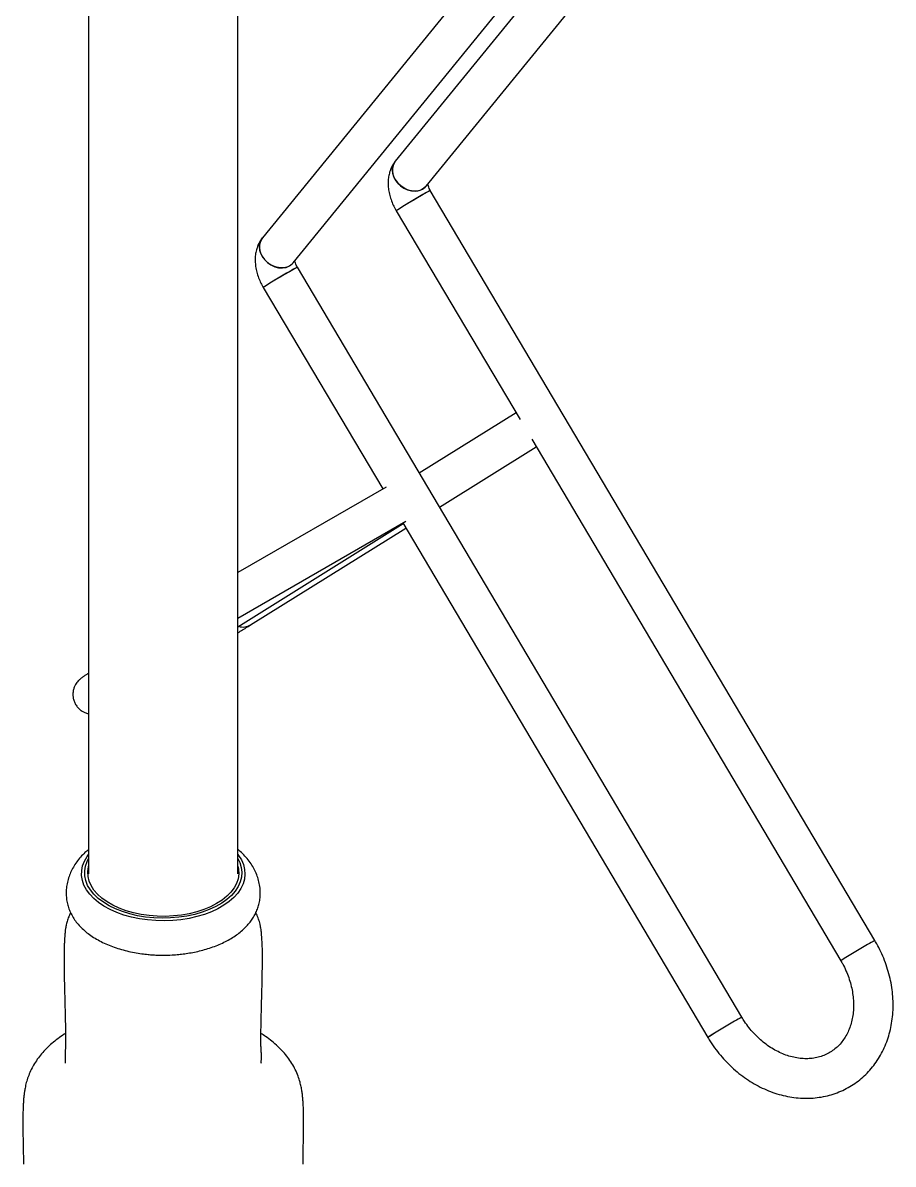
# Model space of a CAD drawing. Header units: millimetres. Extents: x 2157 to 8097, y -3726 to 474.
# Drawn here: x 6155.5 to 6507.2, y -2383 to -1921.6 of the extents above; entities that cross this region are included whole.
import ezdxf

# ---------------------------------------------------------------- set-up
doc = ezdxf.new("R2010")
doc.units = ezdxf.units.MM

msp = doc.modelspace()

# ---------------------------------------------------------------- linework, layer by layer
for p, q in [((6182.1, -1687.95), (6182.1, -2265.62)), ((6242.4, -2265.62), (6242.4, -1738.84)), ((6412.84, -1846.49), (6306.05, -1977.53)), ((6318.45, -1987.64), (6425.97, -1855.71)), ((6359.1, -1877.51), (6252.31, -2008.55)), ((6264.71, -2018.66), (6372.23, -1886.73)), ((6499.86, -2292.61), (6320.19, -1989.4)), ((6306.43, -1997.56), (6356.46, -2081.99)), ((6446.12, -2323.63), (6266.45, -2020.42)), ((6252.69, -2028.58), (6300.95, -2110.03)), ((6354.82, -2079.24), (6315.74, -2103.61)), ((6361.17, -2089.94), (6486.09, -2300.77)), ((6323.9, -2117.38), (6362.98, -2093.01)), ((6302.3, -2109.25), (6242.4, -2143.83)), ((6242.4, -2162.3), (6310.3, -2123.1)), ((6242.4, -2165.72), (6309.24, -2124.03)), ((6247.54, -2165), (6310.32, -2125.85)), ((6309.1, -2123.79), (6432.35, -2331.79)), ((6186.15, -2274.33), (6186.12, -2274.31)), ((6238.38, -2274.31), (6238.35, -2274.33))]:
    msp.add_line(p, q)
at = {"flags": 128}
for points in [[(6318.45, -1987.64), (6317.6, -1988.46), (6316.38, -1989.17), (6314.96, -1989.57), (6313.42, -1989.64), (6311.82, -1989.38), (6310.24, -1988.81), (6308.76, -1987.94), (6307.44, -1986.82), (6306.35, -1985.5), (6305.53, -1984.05), (6305.02, -1982.53), (6304.86, -1981.01), (6305.04, -1979.57), (6305.55, -1978.26), (6306.05, -1977.53)], [(6306.05, -1977.53), (6305.93, -1977.68), (6305.25, -1978.89), (6304.9, -1980.28), (6304.9, -1981.77), (6305.23, -1983.29), (6305.9, -1984.79), (6306.86, -1986.18), (6308.08, -1987.41), (6309.49, -1988.41), (6311.03, -1989.13), (6312.62, -1989.55), (6314.2, -1989.65), (6315.69, -1989.41), (6317.02, -1988.85)], [(6317.02, -1988.85), (6318.12, -1988.01), (6318.45, -1987.64)], [(6264.71, -2018.66), (6263.86, -2019.49), (6262.64, -2020.19), (6261.22, -2020.59), (6259.68, -2020.66), (6258.08, -2020.41), (6256.5, -2019.83), (6255.02, -2018.96), (6253.7, -2017.84), (6252.61, -2016.53), (6251.79, -2015.07), (6251.28, -2013.55), (6251.12, -2012.03), (6251.3, -2010.59), (6251.81, -2009.29), (6252.31, -2008.55)], [(6252.31, -2008.56), (6252.19, -2008.71), (6251.51, -2009.92), (6251.16, -2011.3), (6251.16, -2012.79), (6251.49, -2014.32), (6252.16, -2015.81), (6253.12, -2017.21), (6254.34, -2018.43), (6255.75, -2019.43), (6257.29, -2020.16), (6258.88, -2020.58), (6260.46, -2020.67), (6261.95, -2020.43), (6263.28, -2019.88)], [(6263.28, -2019.88), (6264.38, -2019.03), (6264.71, -2018.66)], [(6242.4, -2257.8), (6242.68, -2258.17), (6243.84, -2260.01), (6244.66, -2261.92), (6245.14, -2263.86), (6245.27, -2265.82), (6245.06, -2267.78), (6244.49, -2269.72), (6243.58, -2271.61), (6242.34, -2273.43), (6240.78, -2275.18), (6238.92, -2276.82), (6236.78, -2278.35), (6234.37, -2279.73), (6231.73, -2280.97), (6228.89, -2282.05), (6225.87, -2282.95), (6222.7, -2283.66), (6219.42, -2284.19), (6216.07, -2284.51), (6212.68, -2284.64), (6209.28, -2284.56), (6205.91, -2284.29), (6202.61, -2283.81), (6199.42, -2283.14), (6196.36, -2282.29), (6193.46, -2281.26), (6190.77, -2280.06), (6188.31, -2278.71), (6186.09, -2277.21), (6184.16, -2275.6), (6182.52, -2273.88), (6181.2, -2272.07), (6180.21, -2270.19), (6179.56, -2268.27), (6179.25, -2266.31), (6179.29, -2264.35), (6179.69, -2262.4), (6180.43, -2260.48), (6181.5, -2258.62), (6182.1, -2257.8)], [(6242.4, -2259.44), (6243.21, -2261.11), (6243.79, -2263.03), (6244.02, -2264.98), (6243.88, -2266.93), (6243.39, -2268.86), (6242.54, -2270.75), (6241.36, -2272.58), (6239.84, -2274.33), (6238, -2275.97), (6235.88, -2277.49), (6233.49, -2278.87), (6230.86, -2280.09), (6228.01, -2281.15), (6224.99, -2282.03), (6221.83, -2282.71), (6218.55, -2283.2), (6215.21, -2283.49), (6211.83, -2283.57), (6208.45, -2283.44), (6205.12, -2283.1), (6201.87, -2282.56), (6198.74, -2281.83), (6195.76, -2280.9), (6192.97, -2279.8), (6190.39, -2278.54), (6188.07, -2277.12), (6186.01, -2275.57), (6184.26, -2273.9), (6182.82, -2272.13), (6181.71, -2270.29), (6180.96, -2268.38), (6180.55, -2266.45), (6180.51, -2264.49), (6180.82, -2262.55), (6181.49, -2260.64), (6182.1, -2259.44)], [(6242.4, -2262.57), (6242.65, -2263.8), (6242.74, -2265.7), (6242.47, -2267.6), (6241.85, -2269.48), (6240.88, -2271.3), (6239.58, -2273.05), (6237.95, -2274.71), (6236.02, -2276.26), (6233.82, -2277.68), (6231.36, -2278.95), (6228.68, -2280.06), (6225.8, -2281), (6222.77, -2281.75), (6219.61, -2282.31), (6216.37, -2282.67), (6213.08, -2282.83), (6209.78, -2282.78), (6206.5, -2282.52), (6203.3, -2282.06), (6200.2, -2281.4), (6197.24, -2280.55), (6194.46, -2279.53), (6191.88, -2278.33), (6189.55, -2276.98), (6187.48, -2275.5), (6185.7, -2273.89), (6184.23, -2272.18), (6183.1, -2270.39), (6182.3, -2268.54), (6181.85, -2266.66), (6181.76, -2264.75), (6182.03, -2262.85), (6182.1, -2262.57)]]:
    msp.add_lwpolyline(points, dxfattribs=at)
for centre, radius, start, end in [((6409.43, -2155.7), 188.73, 118.2194, 123.0783), ((6422.15, -2177.01), 213.53, 119.4318, 122.8186), ((6332.81, -2015.79), 29.25, 115.5556, 122.1843), ((6355.69, -2186.72), 188.73, 118.2194, 123.0783), ((6279.07, -2046.81), 29.25, 115.5556, 122.1843), ((6368.41, -2208.03), 213.53, 119.4318, 122.8186), ((6244.51, -2159.94), 5.9, 251.8663, 300.9316), ((6244.51, -2159.91), 5.93, 251.9666, 300.797), ((6512.48, -2319.01), 29.27, 115.5584, 122.1827), ((6512.47, -2318.99), 29.24, 115.5546, 122.1852), ((6601.79, -2480.16), 213.46, 119.4314, 122.8192), ((6601.81, -2480.2), 213.51, 119.4316, 122.8188), ((6529.53, -2480.52), 177.67, 119.0898, 123.1605), ((6548.07, -2511.22), 213.51, 119.4316, 122.8188), ((6461.78, -2355.55), 35.56, 116.1423, 121.5939), ((6458.73, -2350.01), 29.24, 115.5547, 122.1851)]:
    msp.add_arc(centre, radius, start, end)
for points, knots in [([(6306.05, -1977.53), (6305.71, -1977.99), (6305, -1978.94), (6304.19, -1980.58), (6303.58, -1982.38), (6303.22, -1984.32), (6303.09, -1986.39), (6303.23, -1988.56), (6303.63, -1990.8), (6304.28, -1993.05), (6305.16, -1995.22), (6305.93, -1996.71), (6306.37, -1997.46), (6306.43, -1997.56)], [0, 0, 0, 0, 0.082955, 0.173198, 0.265276, 0.360581, 0.459897, 0.563171, 0.669271, 0.776354, 0.88331, 0.98474, 1, 1, 1, 1]), ([(6320.19, -1989.4), (6320.11, -1989.26), (6319.86, -1988.81), (6319.52, -1988.06), (6319.26, -1987.26), (6319.2, -1986.91), (6319.18, -1986.75)], [0, 0, 0, 0, 0.149479, 0.453518, 0.755013, 1, 1, 1, 1]), ([(6252.31, -2008.55), (6251.97, -2009.01), (6251.26, -2009.96), (6250.45, -2011.6), (6249.84, -2013.41), (6249.48, -2015.35), (6249.35, -2017.41), (6249.49, -2019.58), (6249.89, -2021.82), (6250.54, -2024.07), (6251.42, -2026.24), (6252.19, -2027.73), (6252.63, -2028.48), (6252.69, -2028.58)], [0, 0, 0, 0, 0.082955, 0.173198, 0.265276, 0.360581, 0.459897, 0.563171, 0.669271, 0.776354, 0.88331, 0.98474, 1, 1, 1, 1]), ([(6266.45, -2020.42), (6266.37, -2020.28), (6266.12, -2019.84), (6265.78, -2019.09), (6265.52, -2018.28), (6265.46, -2017.93), (6265.44, -2017.77)], [0, 0, 0, 0, 0.1494791, 0.4535182, 0.7550134, 1, 1, 1, 1]), ([(6242.4, -2168.17), (6243.04, -2167.78), (6244.42, -2166.94), (6246.12, -2165.89), (6247.13, -2165.26), (6247.54, -2165)], [0, 0, 0, 0, 0.336655, 0.726372, 1, 1, 1, 1]), ([(6182.1, -2184.49), (6181.95, -2184.59), (6181.34, -2184.98), (6180.52, -2185.53), (6179.74, -2186.06), (6179.18, -2186.47), (6178.74, -2186.81), (6178.32, -2187.18), (6177.86, -2187.64), (6177.32, -2188.29), (6176.75, -2189.15), (6176.24, -2190.23), (6175.87, -2191.5), (6175.71, -2192.9), (6175.8, -2194.35), (6176.17, -2195.8), (6176.82, -2197.2), (6177.72, -2198.44), (6178.82, -2199.45), (6179.99, -2200.2), (6181.09, -2200.69), (6181.81, -2200.85), (6182.1, -2200.91)], [0, 0, 0, 0, 0.039823, 0.154552, 0.275133, 0.348287, 0.396915, 0.427193, 0.456908, 0.486662, 0.521091, 0.560389, 0.60262, 0.647316, 0.693674, 0.740953, 0.788666, 0.839085, 0.885916, 0.929721, 0.970854, 1, 1, 1, 1]), ([(6182.1, -2255.78), (6181.6, -2256.2), (6180.43, -2257.17), (6178.81, -2258.86), (6177.24, -2260.81), (6175.9, -2262.87), (6174.79, -2265.03), (6173.94, -2267.29), (6173.35, -2269.63), (6173.03, -2272.04), (6173.01, -2274.42), (6173.27, -2276.69), (6173.77, -2278.81), (6174.51, -2280.84), (6175.5, -2282.81), (6176.74, -2284.7), (6178.22, -2286.51), (6179.95, -2288.22), (6181.91, -2289.84), (6184.1, -2291.34), (6186.48, -2292.72), (6189.04, -2293.96), (6191.76, -2295.07), (6194.61, -2296.03), (6197.56, -2296.83), (6200.55, -2297.48), (6203.42, -2297.94), (6205.93, -2298.23), (6208.23, -2298.41), (6210.27, -2298.51), (6211.65, -2298.52), (6212.25, -2298.52)], [0, 0, 0, 0, 0.026848, 0.062567, 0.097853, 0.1326, 0.166823, 0.200698, 0.23457, 0.268919, 0.304282, 0.337106, 0.37005, 0.404141, 0.439969, 0.477145, 0.514869, 0.553164, 0.591859, 0.630579, 0.66927, 0.707916, 0.74649, 0.784946, 0.82316, 0.860838, 0.897053, 0.927651, 0.951296, 0.978681, 1, 1, 1, 1]), ([(6212.25, -2298.52), (6213.44, -2298.51), (6215.12, -2298.48), (6217.6, -2298.31), (6219.74, -2298.11), (6222.28, -2297.76), (6224.91, -2297.28), (6227.62, -2296.66), (6230.33, -2295.89), (6232.99, -2294.97), (6235.55, -2293.92), (6237.99, -2292.73), (6240.27, -2291.42), (6242.37, -2290), (6244.27, -2288.47), (6245.92, -2286.89), (6247.34, -2285.25), (6248.54, -2283.56), (6249.54, -2281.8), (6250.34, -2279.95), (6250.95, -2278), (6251.34, -2275.94), (6251.51, -2273.72), (6251.41, -2271.35), (6251.01, -2268.93), (6250.31, -2266.54), (6249.35, -2264.26), (6248.12, -2262.06), (6246.62, -2259.95), (6244.85, -2257.96), (6243.43, -2256.56), (6242.54, -2255.89), (6242.4, -2255.78)], [0, 0, 0, 0, 0.041933, 0.059283, 0.088159, 0.118414, 0.151056, 0.185255, 0.220593, 0.256712, 0.29333, 0.33022, 0.36721, 0.404158, 0.440942, 0.477414, 0.511677, 0.545271, 0.578437, 0.61086, 0.642514, 0.673924, 0.706072, 0.739897, 0.775929, 0.810215, 0.845031, 0.880615, 0.917125, 0.954558, 0.992755, 1, 1, 1, 1]), ([(6174.84, -2281.4), (6174.63, -2281.79), (6174.14, -2282.74), (6173.55, -2284.33), (6173.07, -2286.06), (6172.78, -2287.61), (6172.62, -2288.88), (6172.53, -2289.82), (6172.48, -2290.48), (6172.45, -2290.96), (6172.39, -2291.8), (6172.3, -2293.13), (6172.21, -2295.08), (6172.16, -2297.32), (6172.15, -2300.04), (6172.17, -2303.67), (6172.26, -2308.75), (6172.44, -2315.75), (6172.62, -2322.63), (6172.74, -2328.18), (6172.78, -2331.37), (6172.78, -2333.45), (6172.77, -2334.91), (6172.74, -2335.8), (6172.7, -2336.41), (6172.66, -2337), (6172.62, -2337.59), (6172.58, -2338.27), (6172.56, -2339.13), (6172.56, -2339.97), (6172.59, -2340.77), (6172.62, -2341.31), (6172.64, -2341.68), (6172.66, -2341.93), (6172.67, -2342.11), (6172.67, -2342.13), (6172.67, -2342.14)], [0, 0, 0, 0, 0.023481, 0.057311, 0.087061, 0.111478, 0.129976, 0.141391, 0.148869, 0.156262, 0.165874, 0.189091, 0.215417, 0.247995, 0.286898, 0.340257, 0.418535, 0.530767, 0.680365, 0.756545, 0.807835, 0.842937, 0.867414, 0.889835, 0.905791, 0.91527, 0.922445, 0.93064, 0.942179, 0.958146, 0.968468, 0.974735, 0.979419, 0.984402, 0.990355, 1, 1, 1, 1]), ([(6251.83, -2342.11), (6251.83, -2342.12), (6251.83, -2342.14), (6251.84, -2342.02), (6251.85, -2341.76), (6251.87, -2341.44), (6251.9, -2341.02), (6251.93, -2340.39), (6251.95, -2339.57), (6251.94, -2338.7), (6251.9, -2337.87), (6251.86, -2337.25), (6251.82, -2336.74), (6251.79, -2336.23), (6251.76, -2335.68), (6251.74, -2334.8), (6251.72, -2333.43), (6251.72, -2331.39), (6251.76, -2328.21), (6251.86, -2323.36), (6252.05, -2316.3), (6252.23, -2309.18), (6252.33, -2303.23), (6252.36, -2299.7), (6252.34, -2296.98), (6252.28, -2294.63), (6252.17, -2292.55), (6252.07, -2291.21), (6252.01, -2290.37), (6251.95, -2289.59), (6251.86, -2288.64), (6251.68, -2287.36), (6251.35, -2285.72), (6250.78, -2283.84), (6250.21, -2282.36), (6249.77, -2281.58), (6249.67, -2281.41)], [0, 0, 0, 0, 0.00555, 0.014548, 0.019809, 0.024379, 0.029514, 0.03657, 0.049343, 0.064703, 0.074886, 0.082145, 0.089608, 0.09925, 0.114723, 0.134706, 0.157813, 0.192146, 0.243013, 0.319867, 0.434504, 0.590641, 0.666169, 0.719246, 0.756218, 0.790579, 0.820756, 0.844044, 0.852877, 0.862177, 0.874206, 0.891997, 0.917325, 0.952249, 0.989574, 1, 1, 1, 1]), ([(6432.35, -2331.79), (6432.72, -2332.4), (6433.76, -2334.1), (6435.64, -2336.78), (6438.05, -2339.76), (6440.66, -2342.56), (6443.45, -2345.14), (6446.4, -2347.5), (6449.49, -2349.61), (6452.7, -2351.46), (6456.01, -2353.04), (6459.4, -2354.32), (6462.83, -2355.31), (6466.29, -2355.99), (6469.75, -2356.36), (6473.18, -2356.42), (6476.55, -2356.16), (6479.85, -2355.6), (6483.05, -2354.73), (6486.12, -2353.57), (6489.04, -2352.12), (6491.8, -2350.4), (6494.38, -2348.42), (6496.77, -2346.2), (6498.94, -2343.75), (6500.88, -2341.08), (6502.59, -2338.22), (6504.04, -2335.17), (6505.24, -2331.97), (6506.16, -2328.63), (6506.81, -2325.17), (6507.18, -2321.62), (6507.27, -2318), (6507.07, -2314.33), (6506.58, -2310.65), (6505.81, -2306.98), (6504.77, -2303.34), (6503.46, -2299.77), (6501.92, -2296.34), (6500.66, -2293.98), (6499.95, -2292.77), (6499.86, -2292.61)], [0, 0, 0, 0, 0.014983, 0.041945, 0.068923, 0.09591, 0.122904, 0.149902, 0.176897, 0.20388, 0.230837, 0.257752, 0.284608, 0.311383, 0.338058, 0.364615, 0.391041, 0.417333, 0.443494, 0.469538, 0.495488, 0.521372, 0.547225, 0.573072, 0.598947, 0.624884, 0.650908, 0.677039, 0.703288, 0.729656, 0.756139, 0.782725, 0.809401, 0.836151, 0.86296, 0.889813, 0.916699, 0.943611, 0.970542, 0.996089, 1, 1, 1, 1]), ([(6486.09, -2300.77), (6486.34, -2301.2), (6487.1, -2302.52), (6488.2, -2304.79), (6489.31, -2307.58), (6490.18, -2310.43), (6490.79, -2313.28), (6491.16, -2316.11), (6491.27, -2318.9), (6491.13, -2321.6), (6490.74, -2324.21), (6490.12, -2326.68), (6489.27, -2329), (6488.2, -2331.16), (6486.92, -2333.13), (6485.43, -2334.91), (6483.73, -2336.47), (6481.84, -2337.8), (6479.77, -2338.88), (6477.55, -2339.68), (6475.2, -2340.2), (6472.75, -2340.42), (6470.25, -2340.35), (6467.7, -2340), (6465.15, -2339.36), (6462.6, -2338.44), (6460.09, -2337.26), (6457.64, -2335.83), (6455.27, -2334.15), (6453.02, -2332.24), (6450.89, -2330.12), (6448.93, -2327.82), (6447.34, -2325.64), (6446.46, -2324.2), (6446.12, -2323.63)], [0, 0, 0, 0, 0.015489, 0.046718, 0.077939, 0.109144, 0.140337, 0.171527, 0.202731, 0.23398, 0.265316, 0.296799, 0.328509, 0.360543, 0.393007, 0.426003, 0.459586, 0.493718, 0.528216, 0.5627, 0.596813, 0.63038, 0.663378, 0.695876, 0.727981, 0.759795, 0.791406, 0.822883, 0.854274, 0.885612, 0.916919, 0.948205, 0.979476, 1, 1, 1, 1]), ([(6172.76, -2330.2), (6172.59, -2330.3), (6171.49, -2330.96), (6169.64, -2332.28), (6167.23, -2334.18), (6165.04, -2336.21), (6163.07, -2338.35), (6161.34, -2340.58), (6159.85, -2342.89), (6158.62, -2345.26), (6157.65, -2347.62), (6156.92, -2349.93), (6156.45, -2351.99), (6156.14, -2353.77), (6155.95, -2355.31), (6155.81, -2356.8), (6155.71, -2358.27), (6155.63, -2359.74), (6155.56, -2361.84), (6155.51, -2364.66), (6155.52, -2368.12), (6155.57, -2371.86), (6155.65, -2376.26), (6155.72, -2380.03), (6155.75, -2382.44), (6155.75, -2383.02)], [0, 0, 0, 0, 0.009882, 0.06352, 0.117138, 0.1706, 0.223699, 0.276143, 0.327455, 0.376837, 0.423101, 0.464984, 0.501934, 0.526757, 0.548847, 0.569504, 0.590181, 0.611465, 0.634669, 0.684979, 0.741167, 0.800639, 0.871908, 0.968714, 1, 1, 1, 1]), ([(6268.75, -2383.02), (6268.79, -2380.53), (6268.84, -2376.68), (6268.94, -2371.61), (6268.99, -2367.97), (6268.99, -2364.6), (6268.95, -2361.79), (6268.86, -2359.6), (6268.78, -2358.04), (6268.67, -2356.53), (6268.52, -2355.01), (6268.3, -2353.38), (6267.99, -2351.65), (6267.49, -2349.6), (6266.73, -2347.26), (6265.65, -2344.75), (6264.28, -2342.26), (6262.65, -2339.87), (6260.75, -2337.56), (6258.6, -2335.37), (6256.21, -2333.3), (6253.93, -2331.58), (6252.36, -2330.6), (6251.74, -2330.21)], [0, 0, 0, 0, 0.132752, 0.204134, 0.262362, 0.313866, 0.365562, 0.391715, 0.413112, 0.434347, 0.455658, 0.478053, 0.506581, 0.53864, 0.58275, 0.634419, 0.686106, 0.740223, 0.795509, 0.851307, 0.9073, 0.963326, 1, 1, 1, 1])]:
    msp.add_open_spline(points, degree=3, knots=knots)

doc.saveas('drawing.dxf')
